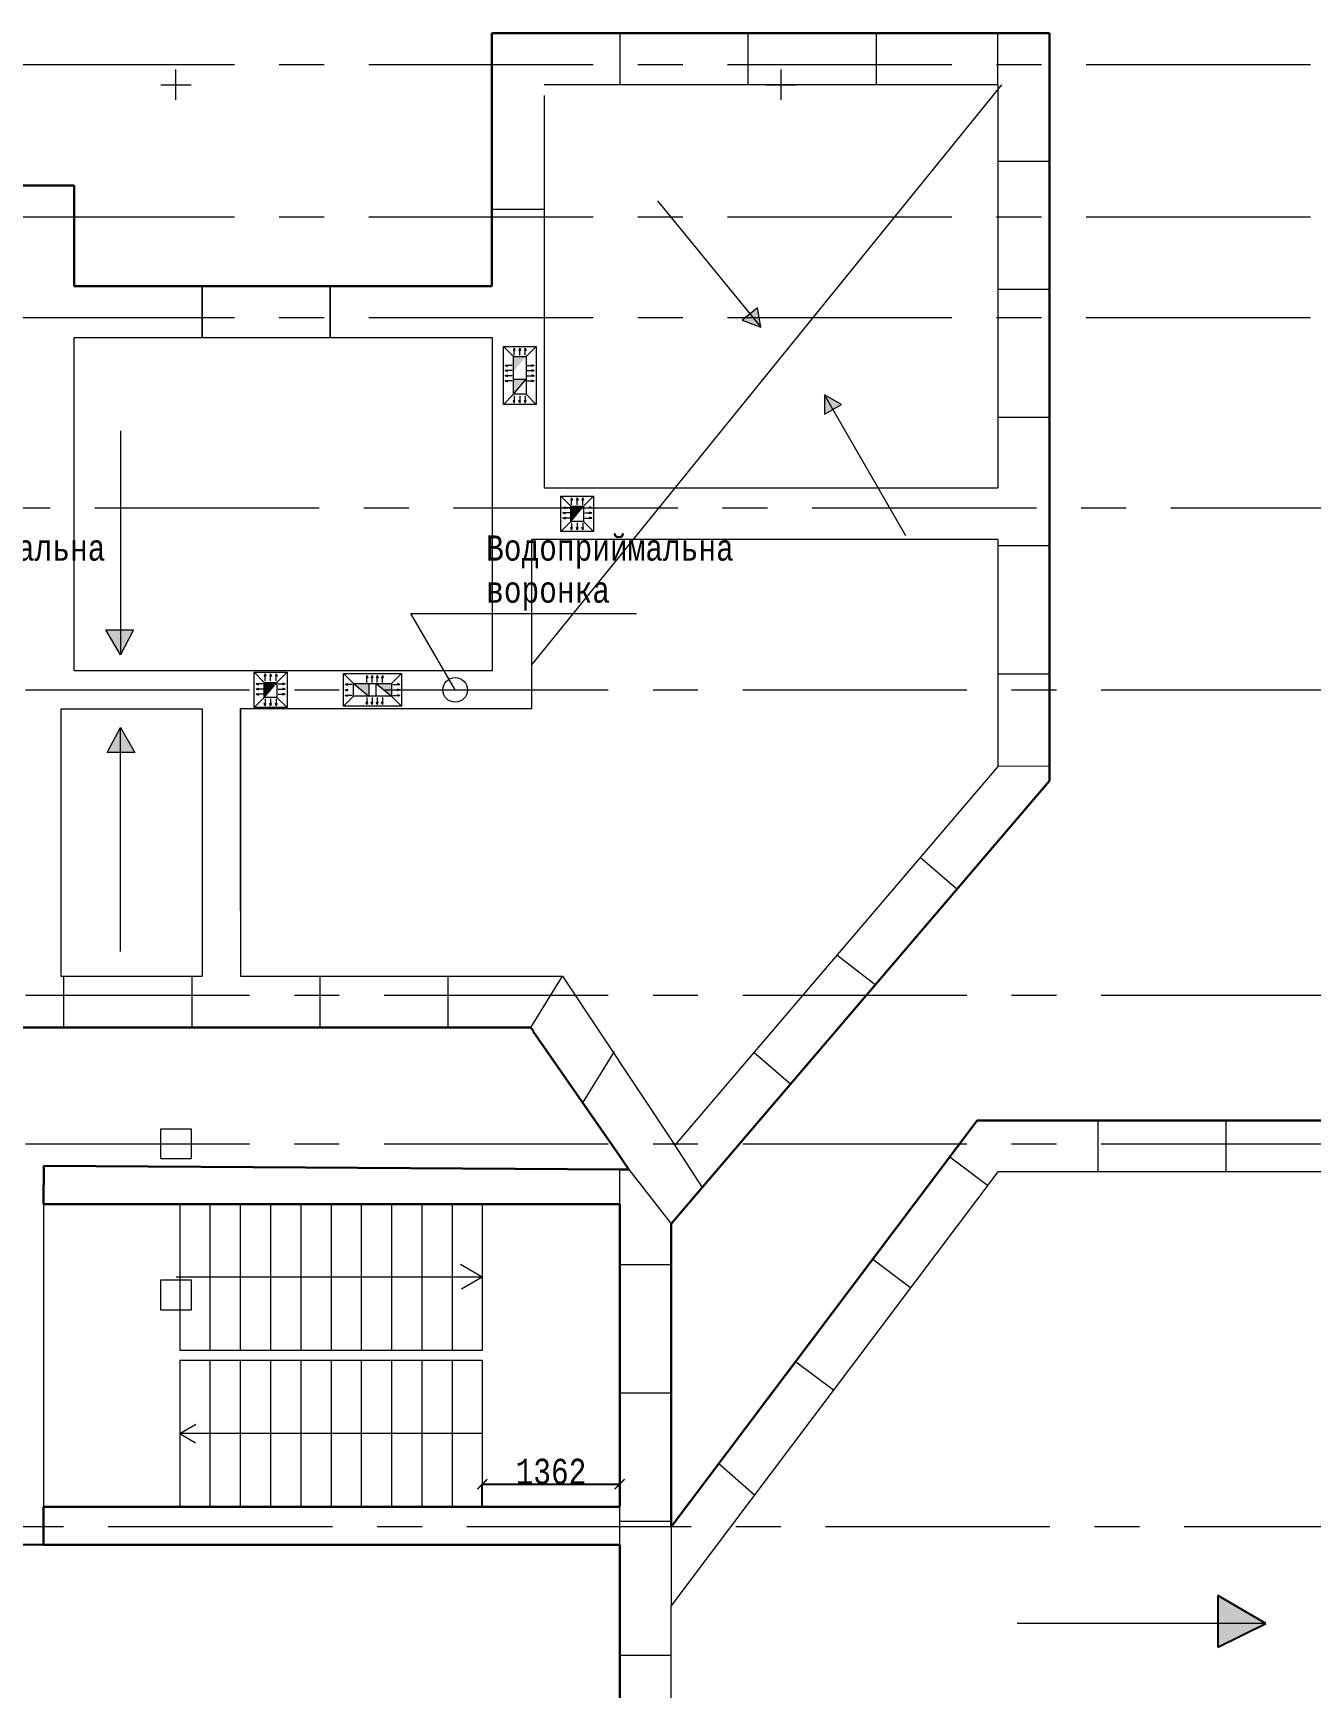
# Model space of a CAD drawing. Header units: millimetres. Extents: x -689206 to 4969298, y -1019800 to 703299.
# Drawn here: x 818742 to 831412, y -623815 to -607408 of the extents above; entities that cross this region are included whole.
import ezdxf

# ---------------------------------------------------------------- set-up
doc = ezdxf.new("R2010")
doc.units = ezdxf.units.MM
doc.linetypes.add('JIS_02_4.0', pattern=[5.5, 4, -1.5])
doc.linetypes.add('осеваяX2', pattern=[101.6, 63.5, -12.7, 12.7, -12.7])
doc.layers.add('кровля', color=211, linetype='Continuous')
doc.layers.add('четотам', color=7, linetype='Continuous')
for name, color, linetype, lineweight in [('несущие', 7, 'Continuous', 30), ('РАЗМЕРЫ', 7, 'Continuous', 9), ('сваи', 7, 'JIS_02_4.0', 30), ('стены', 7, 'Continuous', 20)]:
    doc.layers.add(name, color=color, linetype=linetype, lineweight=lineweight)
doc.styles.add('Аннотативный', font='isocteur.ttf', dxfattribs={"width": 0.7, "height": 250})
doc.dimstyles.new('Аннотативный', dxfattribs={"dimscale": 0, "dimtxt": 250, "dimasz": 100, "dimexe": 1.25, "dimexo": 0.625, "dimtad": 1, "dimdec": 0, "dimtxsty": 'Аннотативный', "dimblk": 'ARCHTICK', "dimcen": 2.5, "dimadec": 0, "dimazin": 0, "dimtfac": 1, "dimtdec": 0, "dimtmove": 0, "dimatfit": 3, "dimfxl": 1, "dimarcsym": 0})

# ---------------------------------------------------------------- blocks, each defined once
blk = doc.blocks.new('_ArchTick')
at = {"color": 0, "linetype": 'ByBlock', "const_width": 0.15}
blk.add_lwpolyline([(-0.5, -0.5), (0.5, 0.5)], dxfattribs=at)
blk = doc.blocks.new('*D4830')
at = {"layer": 'Defpoints', "color": 0, "linetype": 'ByBlock', "lineweight": 5, "transparency": 16777216}
for p in [(818846, -622398), (817877, -624397), (818846, -624397)]:
    blk.add_point(p, dxfattribs=at)
at = {"layer": 'РАЗМЕРЫ', "color": 0, "linetype": 'ByBlock', "lineweight": -2, "transparency": 16777216}
for p, q in [((818845, -622398), (817876, -622398)), ((817877, -622398), (817877, -624397)), ((818845, -624397), (817876, -624397))]:
    blk.add_line(p, q, dxfattribs=at)
at = {"layer": 'РАЗМЕРЫ', "color": 0, "linetype": 'ByBlock', "lineweight": -2, "transparency": 16777216, "xscale": 100, "yscale": 100, "zscale": 100}
for p, rotation in [((817877, -622398), 90), ((817877, -624397), 270)]:
    blk.add_blockref('_ArchTick', p, dxfattribs=dict(at, rotation=rotation))
at = {"layer": 'РАЗМЕРЫ', "color": 0, "linetype": 'ByBlock', "lineweight": 5, "transparency": 16777216, "insert": (817751, -623397), "char_height": 250, "attachment_point": 5, "rotation": 90, "style": 'Аннотативный'}
blk.add_mtext('2000', dxfattribs=at)
blk = doc.blocks.new('*D4842')
at = {"layer": 'Defpoints', "color": 0, "lineweight": 5, "ltscale": 35, "transparency": 16777216}
for p in [(824558, -621795), (823196, -622018), (824558, -622018)]:
    blk.add_point(p, dxfattribs=at)
at = {"layer": 'РАЗМЕРЫ', "color": 0, "lineweight": -2, "ltscale": 35, "transparency": 16777216}
for p, q in [((823196, -622017), (823196, -621794)), ((823196, -621795), (824558, -621795)), ((824558, -622017), (824558, -621794))]:
    blk.add_line(p, q, dxfattribs=at)
at = {"layer": 'РАЗМЕРЫ', "color": 0, "lineweight": -2, "ltscale": 35, "transparency": 16777216, "xscale": 100, "yscale": 100, "zscale": 100, "rotation": 180}
blk.add_blockref('_ArchTick', (823196, -621795), dxfattribs=at)
at = {"layer": 'РАЗМЕРЫ', "color": 0, "lineweight": -2, "ltscale": 35, "transparency": 16777216, "xscale": 100, "yscale": 100, "zscale": 100}
blk.add_blockref('_ArchTick', (824558, -621795), dxfattribs=at)
at = {"layer": 'РАЗМЕРЫ', "color": 0, "lineweight": 5, "ltscale": 35, "transparency": 16777216, "insert": (823877, -621670), "char_height": 250, "attachment_point": 5, "style": 'Аннотативный'}
blk.add_mtext('1362', dxfattribs=at)

msp = doc.modelspace()

# ---------------------------------------------------------------- hatches: boundary and pattern name
at = {"layer": 'кровля', "lineweight": 5}
h = msp.add_hatch(color=7, dxfattribs=at)
h.dxf.hatch_style = 1
h.paths.add_polyline_path([(823511.9, -610554.2), (823520.1, -610554.2), (823511.9, -610530.6)])
h.paths.add_polyline_path([(823503.8, -610554.2), (823511.9, -610554.2), (823511.9, -610530.6)])
h = msp.add_hatch(color=7, dxfattribs=at)
h.dxf.hatch_style = 1
h.paths.add_polyline_path([(823567.2, -610554.2), (823575.4, -610554.2), (823567.2, -610530.6)])
h.paths.add_polyline_path([(823559.1, -610554.2), (823567.2, -610554.2), (823567.2, -610530.6)])
h = msp.add_hatch(color=7, dxfattribs=at)
h.dxf.hatch_style = 1
h.paths.add_polyline_path([(823622.5, -610530.6), (823614.4, -610554.2), (823622.5, -610554.2)])
h.paths.add_polyline_path([(823622.5, -610530.6), (823622.5, -610554.2), (823630.7, -610554.2)])
h = msp.add_hatch(color=7, dxfattribs=at)
h.dxf.hatch_style = 1
h.paths.add_polyline_path([(823423.3, -610704.9), (823446.9, -610713), (823446.9, -610704.9)])
h.paths.add_polyline_path([(823423.3, -610704.9), (823446.9, -610704.9), (823446.9, -610696.8)])
h = msp.add_hatch(color=7, dxfattribs=at)
h.dxf.hatch_style = 1
h.paths.add_polyline_path([(823423.3, -610754.7), (823446.9, -610762.8), (823446.9, -610754.7)])
h.paths.add_polyline_path([(823423.3, -610754.7), (823446.9, -610754.7), (823446.9, -610746.5)])
h = msp.add_hatch(color=7, dxfattribs=at)
h.dxf.hatch_style = 1
h.paths.add_polyline_path([(823423.3, -610805.9), (823446.9, -610814.1), (823446.9, -610805.9)])
h.paths.add_polyline_path([(823423.3, -610805.9), (823446.9, -610805.9), (823446.9, -610797.8)])
h = msp.add_hatch(color=7, dxfattribs=at)
h.dxf.hatch_style = 1
h.paths.add_polyline_path([(823687.6, -610704.9), (823687.6, -610713), (823711.2, -610704.9)])
h.paths.add_polyline_path([(823687.6, -610696.8), (823687.6, -610704.9), (823711.2, -610704.9)])
h = msp.add_hatch(color=7, dxfattribs=at)
h.dxf.hatch_style = 1
h.paths.add_polyline_path([(823687.6, -610754.7), (823687.6, -610762.8), (823711.2, -610754.7)])
h.paths.add_polyline_path([(823687.6, -610746.5), (823687.6, -610754.7), (823711.2, -610754.7)])
h = msp.add_hatch(color=7, dxfattribs=at)
h.dxf.hatch_style = 1
h.paths.add_polyline_path([(823687.6, -610805.9), (823687.6, -610814.1), (823711.2, -610805.9)])
h.paths.add_polyline_path([(823687.6, -610797.8), (823687.6, -610805.9), (823711.2, -610805.9)])
h = msp.add_hatch(color=7, dxfattribs=at)
h.dxf.hatch_style = 1
h.paths.add_polyline_path([(823446.9, -610857.2), (823446.9, -610849), (823423.3, -610857.2)])
h.paths.add_polyline_path([(823446.9, -610865.3), (823446.9, -610857.2), (823423.3, -610857.2)])
h = msp.add_hatch(color=7, dxfattribs=at)
h.dxf.hatch_style = 1
h.paths.add_polyline_path([(823711.2, -610857.2), (823687.6, -610849), (823687.6, -610857.2)])
h.paths.add_polyline_path([(823711.2, -610857.2), (823687.6, -610857.2), (823687.6, -610865.3)])
h = msp.add_hatch(color=7, dxfattribs=at)
h.dxf.hatch_style = 1
h.paths.add_polyline_path([(823511.9, -611074.5), (823520.1, -611050.8), (823511.9, -611050.8)])
h.paths.add_polyline_path([(823511.9, -611074.5), (823511.9, -611050.8), (823503.8, -611050.8)])
h = msp.add_hatch(color=7, dxfattribs=at)
h.dxf.hatch_style = 1
h.paths.add_polyline_path([(823567.2, -611074.5), (823575.4, -611050.8), (823567.2, -611050.8)])
h.paths.add_polyline_path([(823567.2, -611074.5), (823567.2, -611050.8), (823559.1, -611050.8)])
h = msp.add_hatch(color=7, dxfattribs=at)
h.dxf.hatch_style = 1
h.paths.add_polyline_path([(823622.5, -611050.8), (823614.4, -611050.8), (823622.5, -611074.5)])
h.paths.add_polyline_path([(823630.7, -611050.8), (823622.5, -611050.8), (823622.5, -611074.5)])
at = {"layer": 'кровля', "lineweight": 5, "true_color": 0x000000}
h = msp.add_hatch(color=18, dxfattribs=at)
h.dxf.hatch_style = 1
h.paths.add_polyline_path([(823993.3, -612114.7), (824016.9, -612122.9), (824016.9, -612114.7)])
h.paths.add_polyline_path([(823993.3, -612114.7), (824016.9, -612114.7), (824016.9, -612106.6)])
h = msp.add_hatch(color=18, dxfattribs=at)
h.dxf.hatch_style = 1
h.paths.add_polyline_path([(824081.9, -612039), (824090.1, -612039), (824081.9, -612015.4)])
h.paths.add_polyline_path([(824073.8, -612039), (824081.9, -612039), (824081.9, -612015.4)])
h = msp.add_hatch(color=18, dxfattribs=at)
h.dxf.hatch_style = 1
h.paths.add_polyline_path([(824137.2, -612039), (824145.4, -612039), (824137.2, -612015.4)])
h.paths.add_polyline_path([(824129.1, -612039), (824137.2, -612039), (824137.2, -612015.4)])
h = msp.add_hatch(color=18, dxfattribs=at)
h.dxf.hatch_style = 1
h.paths.add_polyline_path([(824192.5, -612015.4), (824184.4, -612039), (824192.5, -612039)])
h.paths.add_polyline_path([(824192.5, -612015.4), (824192.5, -612039), (824200.7, -612039)])
h = msp.add_hatch(color=18, dxfattribs=at)
h.dxf.hatch_style = 1
h.paths.add_polyline_path([(824257.6, -612114.7), (824257.6, -612122.9), (824281.2, -612114.7)])
h.paths.add_polyline_path([(824257.6, -612106.6), (824257.6, -612114.7), (824281.2, -612114.7)])
h = msp.add_hatch(color=18, dxfattribs=at)
h.dxf.hatch_style = 1
h.paths.add_polyline_path([(823993.3, -612166), (824016.9, -612174.1), (824016.9, -612166)])
h.paths.add_polyline_path([(823993.3, -612166), (824016.9, -612166), (824016.9, -612157.9)])
h = msp.add_hatch(color=18, dxfattribs=at)
h.dxf.hatch_style = 1
h.paths.add_polyline_path([(824016.9, -612217.2), (824016.9, -612209.1), (823993.3, -612217.2)])
h.paths.add_polyline_path([(824016.9, -612225.4), (824016.9, -612217.2), (823993.3, -612217.2)])
h = msp.add_hatch(color=18, dxfattribs=at)
h.dxf.hatch_style = 1
h.paths.add_polyline_path([(824257.6, -612166), (824257.6, -612174.1), (824281.2, -612166)])
h.paths.add_polyline_path([(824257.6, -612157.9), (824257.6, -612166), (824281.2, -612166)])
h = msp.add_hatch(color=18, dxfattribs=at)
h.dxf.hatch_style = 1
h.paths.add_polyline_path([(824281.2, -612217.2), (824257.6, -612209.1), (824257.6, -612217.2)])
h.paths.add_polyline_path([(824281.2, -612217.2), (824257.6, -612217.2), (824257.6, -612225.4)])
h = msp.add_hatch(color=18, dxfattribs=at)
h.dxf.hatch_style = 1
h.paths.add_polyline_path([(824081.9, -612333), (824090.1, -612309.4), (824081.9, -612309.4)])
h.paths.add_polyline_path([(824081.9, -612333), (824081.9, -612309.4), (824073.8, -612309.4)])
h = msp.add_hatch(color=18, dxfattribs=at)
h.dxf.hatch_style = 1
h.paths.add_polyline_path([(824137.2, -612333), (824145.4, -612309.4), (824137.2, -612309.4)])
h.paths.add_polyline_path([(824137.2, -612333), (824137.2, -612309.4), (824129.1, -612309.4)])
h = msp.add_hatch(color=18, dxfattribs=at)
h.dxf.hatch_style = 1
h.paths.add_polyline_path([(824192.5, -612309.4), (824184.4, -612309.4), (824192.5, -612333)])
h.paths.add_polyline_path([(824200.7, -612309.4), (824192.5, -612309.4), (824192.5, -612333)])
h = msp.add_hatch(color=18, dxfattribs=at)
h.dxf.hatch_style = 1
h.paths.add_polyline_path([(821041.9, -613785.1), (821050.1, -613785.1), (821041.9, -613761.5)])
h.paths.add_polyline_path([(821033.8, -613785.1), (821041.9, -613785.1), (821041.9, -613761.5)])
h = msp.add_hatch(color=18, dxfattribs=at)
h.dxf.hatch_style = 1
h.paths.add_polyline_path([(821097.2, -613785.1), (821105.4, -613785.1), (821097.2, -613761.5)])
h.paths.add_polyline_path([(821089.1, -613785.1), (821097.2, -613785.1), (821097.2, -613761.5)])
h = msp.add_hatch(color=18, dxfattribs=at)
h.dxf.hatch_style = 1
h.paths.add_polyline_path([(821152.5, -613761.5), (821144.4, -613785.1), (821152.5, -613785.1)])
h.paths.add_polyline_path([(821152.5, -613761.5), (821152.5, -613785.1), (821160.7, -613785.1)])
h = msp.add_hatch(color=18, dxfattribs=at)
h.dxf.hatch_style = 1
h.paths.add_polyline_path([(820953.3, -613860.8), (820976.9, -613869), (820976.9, -613860.8)])
h.paths.add_polyline_path([(820953.3, -613860.8), (820976.9, -613860.8), (820976.9, -613852.7)])
h = msp.add_hatch(color=18, dxfattribs=at)
h.dxf.hatch_style = 1
h.paths.add_polyline_path([(820953.3, -613912.1), (820976.9, -613920.2), (820976.9, -613912.1)])
h.paths.add_polyline_path([(820953.3, -613912.1), (820976.9, -613912.1), (820976.9, -613904)])
h = msp.add_hatch(color=18, dxfattribs=at)
h.dxf.hatch_style = 1
h.paths.add_polyline_path([(821217.6, -613860.8), (821217.6, -613869), (821241.2, -613860.8)])
h.paths.add_polyline_path([(821217.6, -613852.7), (821217.6, -613860.8), (821241.2, -613860.8)])
h = msp.add_hatch(color=18, dxfattribs=at)
h.dxf.hatch_style = 1
h.paths.add_polyline_path([(821217.6, -613912.1), (821217.6, -613920.2), (821241.2, -613912.1)])
h.paths.add_polyline_path([(821217.6, -613904), (821217.6, -613912.1), (821241.2, -613912.1)])
at = {"layer": 'кровля', "lineweight": 5}
h = msp.add_hatch(color=7, dxfattribs=at)
h.dxf.hatch_style = 1
h.paths.add_polyline_path([(821835.3, -613865), (821858.9, -613873.2), (821858.9, -613865)])
h.paths.add_polyline_path([(821835.3, -613865), (821858.9, -613865), (821858.9, -613856.9)])
at = {"layer": 'кровля', "lineweight": 15}
h = msp.add_hatch(color=7, dxfattribs=at)
h.dxf.hatch_style = 1
h.paths.add_polyline_path([(821835.3, -613920.3), (821858.9, -613928.4), (821858.9, -613920.3)])
h.paths.add_polyline_path([(821835.3, -613920.3), (821858.9, -613920.3), (821858.9, -613912.2)])
at = {"layer": 'кровля', "lineweight": 5}
h = msp.add_hatch(color=7, dxfattribs=at)
h.dxf.hatch_style = 1
h.paths.add_polyline_path([(822052.6, -613800), (822060.7, -613800), (822052.6, -613776.3)])
h.paths.add_polyline_path([(822044.4, -613800), (822052.6, -613800), (822052.6, -613776.3)])
h = msp.add_hatch(color=7, dxfattribs=at)
h.dxf.hatch_style = 1
h.paths.add_polyline_path([(822103.8, -613776.3), (822095.7, -613800), (822103.8, -613800)])
h.paths.add_polyline_path([(822103.8, -613776.3), (822103.8, -613800), (822112, -613800)])
h = msp.add_hatch(color=7, dxfattribs=at)
h.dxf.hatch_style = 1
h.paths.add_polyline_path([(822155.1, -613776.3), (822146.9, -613800), (822155.1, -613800)])
h.paths.add_polyline_path([(822155.1, -613776.3), (822155.1, -613800), (822163.2, -613800)])
h = msp.add_hatch(color=7, dxfattribs=at)
h.dxf.hatch_style = 1
h.paths.add_polyline_path([(822204.9, -613776.3), (822196.7, -613800), (822204.9, -613800)])
h.paths.add_polyline_path([(822204.9, -613776.3), (822204.9, -613800), (822213, -613800)])
h = msp.add_hatch(color=7, dxfattribs=at)
h.dxf.hatch_style = 1
h.paths.add_polyline_path([(822355.5, -613865), (822355.5, -613873.2), (822379.2, -613865)])
h.paths.add_polyline_path([(822355.5, -613856.9), (822355.5, -613865), (822379.2, -613865)])
at = {"layer": 'кровля', "lineweight": 15}
h = msp.add_hatch(color=7, dxfattribs=at)
h.dxf.hatch_style = 1
h.paths.add_polyline_path([(822355.5, -613920.3), (822355.5, -613928.4), (822379.2, -613920.3)])
h.paths.add_polyline_path([(822355.5, -613912.2), (822355.5, -613920.3), (822379.2, -613920.3)])
at = {"layer": 'кровля', "lineweight": 5, "true_color": 0x000000}
h = msp.add_hatch(color=18, dxfattribs=at)
h.dxf.hatch_style = 1
h.paths.add_polyline_path([(820976.9, -613963.3), (820976.9, -613955.2), (820953.3, -613963.3)])
h.paths.add_polyline_path([(820976.9, -613971.5), (820976.9, -613963.3), (820953.3, -613963.3)])
h = msp.add_hatch(color=18, dxfattribs=at)
h.dxf.hatch_style = 1
h.paths.add_polyline_path([(821041.9, -614079.1), (821050.1, -614055.5), (821041.9, -614055.5)])
h.paths.add_polyline_path([(821041.9, -614079.1), (821041.9, -614055.5), (821033.8, -614055.5)])
h = msp.add_hatch(color=18, dxfattribs=at)
h.dxf.hatch_style = 1
h.paths.add_polyline_path([(821097.2, -614079.1), (821105.4, -614055.5), (821097.2, -614055.5)])
h.paths.add_polyline_path([(821097.2, -614079.1), (821097.2, -614055.5), (821089.1, -614055.5)])
h = msp.add_hatch(color=18, dxfattribs=at)
h.dxf.hatch_style = 1
h.paths.add_polyline_path([(821152.5, -614055.5), (821144.4, -614055.5), (821152.5, -614079.1)])
h.paths.add_polyline_path([(821160.7, -614055.5), (821152.5, -614055.5), (821152.5, -614079.1)])
h = msp.add_hatch(color=18, dxfattribs=at)
h.dxf.hatch_style = 1
h.paths.add_polyline_path([(821241.2, -613963.3), (821217.6, -613955.2), (821217.6, -613963.3)])
h.paths.add_polyline_path([(821241.2, -613963.3), (821217.6, -613963.3), (821217.6, -613971.5)])
at = {"layer": 'кровля', "lineweight": 5}
h = msp.add_hatch(color=7, dxfattribs=at)
h.dxf.hatch_style = 1
h.paths.add_polyline_path([(821858.9, -613975.6), (821858.9, -613967.4), (821835.3, -613975.6)])
h.paths.add_polyline_path([(821858.9, -613983.7), (821858.9, -613975.6), (821835.3, -613975.6)])
h = msp.add_hatch(color=7, dxfattribs=at)
h.dxf.hatch_style = 1
h.paths.add_polyline_path([(822052.6, -614064.3), (822060.7, -614040.6), (822052.6, -614040.6)])
h.paths.add_polyline_path([(822052.6, -614064.3), (822052.6, -614040.6), (822044.4, -614040.6)])
h = msp.add_hatch(color=7, dxfattribs=at)
h.dxf.hatch_style = 1
h.paths.add_polyline_path([(822103.8, -614040.6), (822095.7, -614040.6), (822103.8, -614064.3)])
h.paths.add_polyline_path([(822112, -614040.6), (822103.8, -614040.6), (822103.8, -614064.3)])
h = msp.add_hatch(color=7, dxfattribs=at)
h.dxf.hatch_style = 1
h.paths.add_polyline_path([(822155.1, -614040.6), (822146.9, -614040.6), (822155.1, -614064.3)])
h.paths.add_polyline_path([(822163.2, -614040.6), (822155.1, -614040.6), (822155.1, -614064.3)])
h = msp.add_hatch(color=7, dxfattribs=at)
h.dxf.hatch_style = 1
h.paths.add_polyline_path([(822204.9, -614040.6), (822196.7, -614040.6), (822204.9, -614064.3)])
h.paths.add_polyline_path([(822213, -614040.6), (822204.9, -614040.6), (822204.9, -614064.3)])
h = msp.add_hatch(color=7, dxfattribs=at)
h.dxf.hatch_style = 1
h.paths.add_polyline_path([(822379.2, -613975.6), (822355.5, -613967.4), (822355.5, -613975.6)])
h.paths.add_polyline_path([(822379.2, -613975.6), (822355.5, -613975.6), (822355.5, -613983.7)])
at = {"layer": 'РАЗМЕРЫ', "lineweight": 5, "ltscale": 150}
h = msp.add_hatch(color=256, dxfattribs=at)
h.dxf.hatch_style = 1
h.paths.add_polyline_path([(823629.7, -610615.7), (823504.7, -610615.7), (823504.7, -610765.7)])
h.paths.add_polyline_path([(823629.7, -610839.4), (823504.7, -610839.4), (823504.7, -610989.4)])
h = msp.add_hatch(color=256, dxfattribs=at)
h.dxf.hatch_style = 1
h.paths.add_polyline_path([(824199.7, -612099.2), (824074.7, -612099.2), (824074.7, -612249.2)])
h = msp.add_hatch(color=256, dxfattribs=at)
h.dxf.hatch_style = 1
h.paths.add_polyline_path([(821159.7, -613845.3), (821034.7, -613845.3), (821034.7, -613995.3)])
h = msp.add_hatch(color=256, dxfattribs=at)
h.dxf.hatch_style = 1
h.paths.add_polyline_path([(822294.1, -613982.8), (822294.1, -613857.8), (822144.1, -613857.8)])
h.paths.add_polyline_path([(822070.4, -613982.8), (822070.4, -613857.8), (821920.4, -613857.8)])
at = {"layer": 'РАЗМЕРЫ', "lineweight": 20, "ltscale": 150}
h = msp.add_hatch(color=256, dxfattribs=at)
h.dxf.hatch_style = 1
h.paths.add_polyline_path([(833834.8, -628570.7), (833398.7, -628892.9), (833834.8, -628892.9)])
h.paths.add_polyline_path([(833834.8, -628892.9), (833398.7, -628892.9), (833834.8, -629144.7)])
h.paths.add_polyline_path([(830799.1, -628811.1), (830799.1, -628986.6), (831103.1, -628986.6)])
h.paths.add_polyline_path([(831103.1, -628986.6), (830799.1, -628986.6), (830799.1, -629251.5)])
h.paths.add_polyline_path([(830487.4, -622900.1), (830487.4, -623176.4), (830966, -623176.4)])
h.paths.add_polyline_path([(830966, -623176.4), (830487.4, -623176.4), (830487.4, -623411.8)])
h.paths.add_polyline_path([(833813.9, -622949.4), (833445.5, -623221.2), (833813.9, -623221.2)])
h.paths.add_polyline_path([(833813.9, -623221.2), (833445.5, -623221.2), (833813.9, -623433.9)])
at = {"layer": 'сваи', "linetype": 'ByBlock', "lineweight": 20, "ltscale": 35}
h = msp.add_hatch(color=256, dxfattribs=at)
h.dxf.hatch_style = 1
h.paths.add_polyline_path([(825850.8, -610192.2), (825773.2, -610255.6), (825957.2, -610322.5)])
h.paths.add_polyline_path([(825926, -610130.8), (825850.8, -610192.2), (825957.2, -610322.5)])
h.paths.add_polyline_path([(826588.2, -610993.5), (826588.2, -611187.8), (826672.3, -611139.2)])
h.paths.add_polyline_path([(826759, -611089.1), (826588.2, -610993.5), (826672.3, -611139.2)])
h.paths.add_polyline_path([(819607.2, -614292.5), (819607.2, -614541.5), (819751, -614541.5)])
h.paths.add_polyline_path([(819607.2, -614292.5), (819477.2, -614541.5), (819607.2, -614541.5)])
h.paths.add_polyline_path([(819607.2, -613323.6), (819463.5, -613323.6), (819607.2, -613572.5)])
h.paths.add_polyline_path([(819737.2, -613323.6), (819607.2, -613323.6), (819607.2, -613572.5)])
h.paths.add_polyline_path([(815967.2, -613273.6), (815837.2, -613273.6), (815837.2, -613522.5)])
h.paths.add_polyline_path([(815837.2, -613273.6), (815693.5, -613273.6), (815837.2, -613522.5)])
h.paths.add_polyline_path([(815837.2, -614292.5), (815707.2, -614541.5), (815837.2, -614541.5)])
h.paths.add_polyline_path([(815837.2, -614292.5), (815837.2, -614541.5), (815981, -614541.5)])
h.paths.add_polyline_path([(810677.2, -614292.5), (810677.2, -614541.5), (810821, -614541.5)])
h.paths.add_polyline_path([(810677.2, -614292.5), (810547.2, -614541.5), (810677.2, -614541.5)])
h.paths.add_polyline_path([(810687.2, -613323.6), (810543.5, -613323.6), (810687.2, -613572.5)])
h.paths.add_polyline_path([(810817.2, -613323.6), (810687.2, -613323.6), (810687.2, -613572.5)])
h.paths.add_polyline_path([(803967.6, -610846.5), (803787.5, -610923.4), (803868.4, -610982.5)])
h.paths.add_polyline_path([(803967.6, -610846.5), (803868.4, -610982.5), (803946.9, -611039.7)])
h.paths.add_polyline_path([(804588.6, -610069), (804557.3, -610260.8), (804663.8, -610130.4)])
h.paths.add_polyline_path([(804663.8, -610130.4), (804557.3, -610260.8), (804741.3, -610193.8)])

# ---------------------------------------------------------------- linework, layer by layer
at = {"layer": 'кровля', "color": 7, "lineweight": 5}
for p, q in [((823504.7, -610615.7), (823404.7, -610515.7)), ((823511.9, -610530.6), (823503.8, -610554.2)), ((823503.8, -610554.2), (823511.9, -610554.2)), ((823511.9, -610600.6), (823511.9, -610530.6)), ((823511.9, -610530.6), (823520.1, -610554.2)), ((823520.1, -610554.2), (823511.9, -610554.2)), ((823567.2, -610530.6), (823559.1, -610554.2)), ((823559.1, -610554.2), (823567.2, -610554.2)), ((823567.2, -610600.6), (823567.2, -610530.6)), ((823567.2, -610530.6), (823575.4, -610554.2)), ((823575.4, -610554.2), (823567.2, -610554.2)), ((823622.5, -610530.6), (823614.4, -610554.2)), ((823614.4, -610554.2), (823622.5, -610554.2)), ((823622.5, -610600.6), (823622.5, -610530.6)), ((823622.5, -610530.6), (823630.7, -610554.2)), ((823630.7, -610554.2), (823622.5, -610554.2)), ((823629.7, -610615.7), (823729.7, -610515.7)), ((823423.3, -610704.9), (823446.9, -610696.8)), ((823493.3, -610704.9), (823423.3, -610704.9)), ((823423.3, -610704.9), (823446.9, -610713)), ((823423.3, -610754.7), (823446.9, -610746.5)), ((823493.3, -610754.7), (823423.3, -610754.7)), ((823423.3, -610754.7), (823446.9, -610762.8)), ((823423.3, -610805.9), (823446.9, -610797.8)), ((823493.3, -610805.9), (823423.3, -610805.9)), ((823423.3, -610805.9), (823446.9, -610814.1)), ((823446.9, -610696.8), (823446.9, -610704.9)), ((823446.9, -610713), (823446.9, -610704.9)), ((823446.9, -610746.5), (823446.9, -610754.7)), ((823446.9, -610762.8), (823446.9, -610754.7)), ((823446.9, -610797.8), (823446.9, -610805.9)), ((823446.9, -610814.1), (823446.9, -610805.9)), ((823641.2, -610704.9), (823711.2, -610704.9)), ((823641.2, -610754.7), (823711.2, -610754.7)), ((823641.2, -610805.9), (823711.2, -610805.9)), ((823711.2, -610704.9), (823687.6, -610696.8)), ((823687.6, -610696.8), (823687.6, -610704.9)), ((823711.2, -610704.9), (823687.6, -610713)), ((823687.6, -610713), (823687.6, -610704.9)), ((823711.2, -610754.7), (823687.6, -610746.5)), ((823687.6, -610746.5), (823687.6, -610754.7)), ((823711.2, -610754.7), (823687.6, -610762.8)), ((823687.6, -610762.8), (823687.6, -610754.7)), ((823711.2, -610805.9), (823687.6, -610797.8)), ((823687.6, -610797.8), (823687.6, -610805.9)), ((823711.2, -610805.9), (823687.6, -610814.1)), ((823687.6, -610814.1), (823687.6, -610805.9)), ((823423.3, -610857.2), (823446.9, -610849)), ((823493.3, -610857.2), (823423.3, -610857.2)), ((823423.3, -610857.2), (823446.9, -610865.3)), ((823446.9, -610849), (823446.9, -610857.2)), ((823446.9, -610865.3), (823446.9, -610857.2)), ((823641.2, -610857.2), (823711.2, -610857.2)), ((823711.2, -610857.2), (823687.6, -610849)), ((823687.6, -610849), (823687.6, -610857.2)), ((823711.2, -610857.2), (823687.6, -610865.3)), ((823687.6, -610865.3), (823687.6, -610857.2)), ((823504.7, -610989.4), (823404.7, -611089.4)), ((823511.9, -611074.5), (823503.8, -611050.8)), ((823503.8, -611050.8), (823511.9, -611050.8)), ((823511.9, -611004.5), (823511.9, -611074.5)), ((823511.9, -611074.5), (823520.1, -611050.8)), ((823520.1, -611050.8), (823511.9, -611050.8)), ((823567.2, -611074.5), (823559.1, -611050.8)), ((823559.1, -611050.8), (823567.2, -611050.8)), ((823567.2, -611004.5), (823567.2, -611074.5)), ((823567.2, -611074.5), (823575.4, -611050.8)), ((823575.4, -611050.8), (823567.2, -611050.8)), ((823622.5, -611074.5), (823614.4, -611050.8)), ((823614.4, -611050.8), (823622.5, -611050.8)), ((823622.5, -611004.5), (823622.5, -611074.5)), ((823622.5, -611074.5), (823630.7, -611050.8)), ((823630.7, -611050.8), (823622.5, -611050.8)), ((823629.7, -610989.4), (823729.7, -611089.4)), ((821920.4, -613857.8), (821820.4, -613757.8)), ((822294.1, -613857.8), (822394.1, -613757.8)), ((821835.3, -613865), (821858.9, -613856.9)), ((821905.3, -613865), (821835.3, -613865)), ((821835.3, -613865), (821858.9, -613873.2)), ((821858.9, -613856.9), (821858.9, -613865)), ((821858.9, -613873.2), (821858.9, -613865)), ((822052.6, -613776.3), (822044.4, -613800)), ((822044.4, -613800), (822052.6, -613800)), ((822052.6, -613846.3), (822052.6, -613776.3)), ((822052.6, -613776.3), (822060.7, -613800)), ((822060.7, -613800), (822052.6, -613800)), ((822103.8, -613776.3), (822095.7, -613800)), ((822095.7, -613800), (822103.8, -613800)), ((822103.8, -613846.3), (822103.8, -613776.3)), ((822103.8, -613776.3), (822112, -613800)), ((822112, -613800), (822103.8, -613800)), ((822155.1, -613776.3), (822146.9, -613800)), ((822146.9, -613800), (822155.1, -613800)), ((822155.1, -613846.3), (822155.1, -613776.3)), ((822155.1, -613776.3), (822163.2, -613800)), ((822163.2, -613800), (822155.1, -613800)), ((822204.9, -613776.3), (822196.7, -613800)), ((822196.7, -613800), (822204.9, -613800)), ((822204.9, -613846.3), (822204.9, -613776.3)), ((822204.9, -613776.3), (822213, -613800)), ((822213, -613800), (822204.9, -613800)), ((822309.2, -613865), (822379.2, -613865)), ((822379.2, -613865), (822355.5, -613856.9)), ((822355.5, -613856.9), (822355.5, -613865)), ((822379.2, -613865), (822355.5, -613873.2)), ((822355.5, -613873.2), (822355.5, -613865)), ((821920.4, -613982.8), (821820.4, -614082.8)), ((821835.3, -613975.6), (821858.9, -613967.4)), ((821905.3, -613975.6), (821835.3, -613975.6)), ((821835.3, -613975.6), (821858.9, -613983.7)), ((821858.9, -613967.4), (821858.9, -613975.6)), ((821858.9, -613983.7), (821858.9, -613975.6)), ((822052.6, -614064.3), (822044.4, -614040.6)), ((822044.4, -614040.6), (822052.6, -614040.6)), ((822052.6, -613994.3), (822052.6, -614064.3)), ((822052.6, -614064.3), (822060.7, -614040.6)), ((822060.7, -614040.6), (822052.6, -614040.6)), ((822103.8, -614064.3), (822095.7, -614040.6)), ((822095.7, -614040.6), (822103.8, -614040.6)), ((822103.8, -613994.3), (822103.8, -614064.3)), ((822103.8, -614064.3), (822112, -614040.6)), ((822112, -614040.6), (822103.8, -614040.6)), ((822155.1, -614064.3), (822146.9, -614040.6)), ((822146.9, -614040.6), (822155.1, -614040.6)), ((822155.1, -613994.3), (822155.1, -614064.3)), ((822155.1, -614064.3), (822163.2, -614040.6)), ((822163.2, -614040.6), (822155.1, -614040.6)), ((822204.9, -614064.3), (822196.7, -614040.6)), ((822196.7, -614040.6), (822204.9, -614040.6)), ((822204.9, -613994.3), (822204.9, -614064.3)), ((822204.9, -614064.3), (822213, -614040.6)), ((822213, -614040.6), (822204.9, -614040.6)), ((822294.1, -613982.8), (822394.1, -614082.8)), ((822309.2, -613975.6), (822379.2, -613975.6)), ((822379.2, -613975.6), (822355.5, -613967.4)), ((822355.5, -613967.4), (822355.5, -613975.6)), ((822379.2, -613975.6), (822355.5, -613983.7)), ((822355.5, -613983.7), (822355.5, -613975.6))]:
    msp.add_line(p, q, dxfattribs=at)
at = {"layer": 'кровля', "color": 18, "lineweight": 5, "true_color": 0x000000}
for p, q in [((824074.7, -612099.2), (823974.7, -611999.2)), ((823993.3, -612114.7), (824016.9, -612106.6)), ((824063.3, -612114.7), (823993.3, -612114.7)), ((823993.3, -612114.7), (824016.9, -612122.9)), ((824016.9, -612106.6), (824016.9, -612114.7)), ((824016.9, -612122.9), (824016.9, -612114.7)), ((824081.9, -612015.4), (824073.8, -612039)), ((824073.8, -612039), (824081.9, -612039)), ((824081.9, -612085.4), (824081.9, -612015.4)), ((824081.9, -612015.4), (824090.1, -612039)), ((824090.1, -612039), (824081.9, -612039)), ((824137.2, -612015.4), (824129.1, -612039)), ((824129.1, -612039), (824137.2, -612039)), ((824137.2, -612085.4), (824137.2, -612015.4)), ((824137.2, -612015.4), (824145.4, -612039)), ((824145.4, -612039), (824137.2, -612039)), ((824192.5, -612015.4), (824184.4, -612039)), ((824184.4, -612039), (824192.5, -612039)), ((824192.5, -612085.4), (824192.5, -612015.4)), ((824192.5, -612015.4), (824200.7, -612039)), ((824200.7, -612039), (824192.5, -612039)), ((824199.7, -612099.2), (824299.7, -611999.2)), ((824211.2, -612114.7), (824281.2, -612114.7)), ((824281.2, -612114.7), (824257.6, -612106.6)), ((824257.6, -612106.6), (824257.6, -612114.7)), ((824281.2, -612114.7), (824257.6, -612122.9)), ((824257.6, -612122.9), (824257.6, -612114.7)), ((824074.7, -612249.2), (823974.7, -612349.2)), ((823993.3, -612166), (824016.9, -612157.9)), ((824063.3, -612166), (823993.3, -612166)), ((823993.3, -612166), (824016.9, -612174.1)), ((823993.3, -612217.2), (824016.9, -612209.1)), ((824063.3, -612217.2), (823993.3, -612217.2)), ((823993.3, -612217.2), (824016.9, -612225.4)), ((824016.9, -612157.9), (824016.9, -612166)), ((824016.9, -612174.1), (824016.9, -612166)), ((824016.9, -612209.1), (824016.9, -612217.2)), ((824016.9, -612225.4), (824016.9, -612217.2)), ((824081.9, -612263), (824081.9, -612333)), ((824137.2, -612263), (824137.2, -612333)), ((824192.5, -612263), (824192.5, -612333)), ((824199.7, -612249.2), (824299.7, -612349.2)), ((824211.2, -612166), (824281.2, -612166)), ((824211.2, -612217.2), (824281.2, -612217.2)), ((824281.2, -612166), (824257.6, -612157.9)), ((824257.6, -612157.9), (824257.6, -612166)), ((824281.2, -612166), (824257.6, -612174.1)), ((824257.6, -612174.1), (824257.6, -612166)), ((824281.2, -612217.2), (824257.6, -612209.1)), ((824257.6, -612209.1), (824257.6, -612217.2)), ((824281.2, -612217.2), (824257.6, -612225.4)), ((824257.6, -612225.4), (824257.6, -612217.2)), ((824081.9, -612333), (824073.8, -612309.4)), ((824073.8, -612309.4), (824081.9, -612309.4)), ((824081.9, -612333), (824090.1, -612309.4)), ((824090.1, -612309.4), (824081.9, -612309.4)), ((824137.2, -612333), (824129.1, -612309.4)), ((824129.1, -612309.4), (824137.2, -612309.4)), ((824137.2, -612333), (824145.4, -612309.4)), ((824145.4, -612309.4), (824137.2, -612309.4)), ((824192.5, -612333), (824184.4, -612309.4)), ((824184.4, -612309.4), (824192.5, -612309.4)), ((824192.5, -612333), (824200.7, -612309.4)), ((824200.7, -612309.4), (824192.5, -612309.4)), ((821034.7, -613845.3), (820934.7, -613745.3)), ((821041.9, -613761.5), (821033.8, -613785.1)), ((821041.9, -613831.5), (821041.9, -613761.5)), ((821041.9, -613761.5), (821050.1, -613785.1)), ((821097.2, -613761.5), (821089.1, -613785.1)), ((821097.2, -613831.5), (821097.2, -613761.5)), ((821097.2, -613761.5), (821105.4, -613785.1)), ((821152.5, -613761.5), (821144.4, -613785.1)), ((821152.5, -613831.5), (821152.5, -613761.5)), ((821152.5, -613761.5), (821160.7, -613785.1)), ((821159.7, -613845.3), (821259.7, -613745.3)), ((820953.3, -613860.8), (820976.9, -613852.7)), ((821023.3, -613860.8), (820953.3, -613860.8)), ((820953.3, -613860.8), (820976.9, -613869)), ((820953.3, -613912.1), (820976.9, -613904)), ((821023.3, -613912.1), (820953.3, -613912.1)), ((820953.3, -613912.1), (820976.9, -613920.2)), ((820976.9, -613852.7), (820976.9, -613860.8)), ((820976.9, -613869), (820976.9, -613860.8)), ((820976.9, -613904), (820976.9, -613912.1)), ((820976.9, -613920.2), (820976.9, -613912.1)), ((821033.8, -613785.1), (821041.9, -613785.1)), ((821050.1, -613785.1), (821041.9, -613785.1)), ((821089.1, -613785.1), (821097.2, -613785.1)), ((821105.4, -613785.1), (821097.2, -613785.1)), ((821144.4, -613785.1), (821152.5, -613785.1)), ((821160.7, -613785.1), (821152.5, -613785.1)), ((821171.2, -613860.8), (821241.2, -613860.8)), ((821171.2, -613912.1), (821241.2, -613912.1)), ((821241.2, -613860.8), (821217.6, -613852.7)), ((821217.6, -613852.7), (821217.6, -613860.8)), ((821241.2, -613860.8), (821217.6, -613869)), ((821217.6, -613869), (821217.6, -613860.8)), ((821241.2, -613912.1), (821217.6, -613904)), ((821217.6, -613904), (821217.6, -613912.1)), ((821241.2, -613912.1), (821217.6, -613920.2)), ((821217.6, -613920.2), (821217.6, -613912.1)), ((821034.7, -613995.3), (820934.7, -614095.3)), ((820953.3, -613963.3), (820976.9, -613955.2)), ((821023.3, -613963.3), (820953.3, -613963.3)), ((820953.3, -613963.3), (820976.9, -613971.5)), ((820976.9, -613955.2), (820976.9, -613963.3)), ((820976.9, -613971.5), (820976.9, -613963.3)), ((821041.9, -614079.1), (821033.8, -614055.5)), ((821033.8, -614055.5), (821041.9, -614055.5)), ((821041.9, -614009.1), (821041.9, -614079.1)), ((821041.9, -614079.1), (821050.1, -614055.5)), ((821050.1, -614055.5), (821041.9, -614055.5)), ((821097.2, -614079.1), (821089.1, -614055.5)), ((821089.1, -614055.5), (821097.2, -614055.5)), ((821097.2, -614009.1), (821097.2, -614079.1)), ((821097.2, -614079.1), (821105.4, -614055.5)), ((821105.4, -614055.5), (821097.2, -614055.5)), ((821152.5, -614079.1), (821144.4, -614055.5)), ((821144.4, -614055.5), (821152.5, -614055.5)), ((821152.5, -614009.1), (821152.5, -614079.1)), ((821152.5, -614079.1), (821160.7, -614055.5)), ((821160.7, -614055.5), (821152.5, -614055.5)), ((821159.7, -613995.3), (821259.7, -614095.3)), ((821171.2, -613963.3), (821241.2, -613963.3)), ((821241.2, -613963.3), (821217.6, -613955.2)), ((821217.6, -613955.2), (821217.6, -613963.3)), ((821241.2, -613963.3), (821217.6, -613971.5)), ((821217.6, -613971.5), (821217.6, -613963.3))]:
    msp.add_line(p, q, dxfattribs=at)
at = {"layer": 'кровля', "color": 7, "lineweight": 15}
for p, q in [((821835.3, -613920.3), (821858.9, -613912.2)), ((821835.3, -613920.3), (821858.9, -613928.4)), ((821858.9, -613912.2), (821858.9, -613920.3)), ((821858.9, -613928.4), (821858.9, -613920.3)), ((822379.2, -613920.3), (822355.5, -613912.2)), ((822355.5, -613912.2), (822355.5, -613920.3)), ((822379.2, -613920.3), (822355.5, -613928.4)), ((822355.5, -613928.4), (822355.5, -613920.3))]:
    msp.add_line(p, q, dxfattribs=at)
at = {"layer": 'кровля', "color": 7, "lineweight": 5}
for points in [[(823404.7, -610515.7), (823729.7, -610515.7), (823729.7, -611089.4), (823404.7, -611089.4)], [(823504.7, -610615.7), (823629.7, -610615.7), (823629.7, -610989.4), (823504.7, -610989.4)], [(822394.1, -613757.8), (822394.1, -614082.8), (821820.4, -614082.8), (821820.4, -613757.8)], [(822294.1, -613857.8), (822294.1, -613982.8), (821920.4, -613982.8), (821920.4, -613857.8)]]:
    msp.add_lwpolyline(points, close=True, dxfattribs=at)
at = {"layer": 'кровля', "color": 18, "lineweight": 5, "true_color": 0x000000}
for points in [[(823974.7, -611999.2), (824299.7, -611999.2), (824299.7, -612349.2), (823974.7, -612349.2)], [(824074.7, -612099.2), (824199.7, -612099.2), (824199.7, -612249.2), (824074.7, -612249.2)], [(820934.7, -613745.3), (821259.7, -613745.3), (821259.7, -614095.3), (820934.7, -614095.3)], [(821034.7, -613845.3), (821159.7, -613845.3), (821159.7, -613995.3), (821034.7, -613995.3)]]:
    msp.add_lwpolyline(points, close=True, dxfattribs=at)
at = {"layer": 'несущие', "lineweight": 13}
for p, q in [((820418.3, -614108.3), (820418.3, -616757.7)), ((819018.3, -616108.3), (819018.3, -616757.7)), ((820798.3, -616108.3), (820798.3, -616757.7)), ((819018.3, -616757.7), (820418.3, -616757.7)), ((820798.3, -616757.7), (823418.3, -616757.7)), ((823418.3, -616757.7), (823989.7, -616757.7)), ((823989.7, -616757.7), (825103.9, -618432.8)), ((828307, -618699.8), (826060.1, -621682.7))]:
    msp.add_line(p, q, dxfattribs=at)
at = {"layer": 'несущие', "color": 0}
for p, q in [((823676.9, -617267.7), (806791.2, -617267.7)), ((823702.6, -617304.9), (823676.9, -617267.7)), ((828103.4, -618189.8), (825805.1, -621241.1)), ((828103.4, -618189.8), (825865, -621161.5)), ((828282.4, -618189.8), (828103.4, -618189.8))]:
    msp.add_line(p, q, dxfattribs=at)
at = {"layer": 'несущие', "lineweight": 30}
msp.add_line((823701.6, -617305.6), (824558.1, -618543.7), dxfattribs=at)
at = {"layer": 'РАЗМЕРЫ', "linetype": 'ByBlock', "lineweight": 9, "ltscale": 35}
for p, q in [((824560.3, -607410.3), (824560.3, -607920.3)), ((825830.3, -607410.3), (825830.3, -607920.3)), ((827100.3, -607410.3), (827100.3, -607920.3)), ((828308.4, -607918.3), (828308.4, -607408.3)), ((828818.4, -608680.3), (828308.4, -608680.3)), ((823808.3, -609158.3), (823290.3, -609158.3)), ((820418.3, -609918.3), (820418.3, -610428.3)), ((820418.3, -610428.3), (820418.3, -609918.3)), ((821688.3, -609918.3), (821688.3, -610428.3)), ((821688.3, -610428.3), (821688.3, -609918.3)), ((828818.4, -609950.3), (828308.4, -609950.3)), ((828818.4, -611220.3), (828308.4, -611220.3)), ((828818.4, -612490.3), (828308.4, -612490.3)), ((828308.4, -613760.3), (828818.4, -613760.3)), ((828818.4, -614677.8), (828308.4, -614678.3)), ((827901.9, -615895), (827536.3, -615583)), ((827092.3, -616843.5), (826711.8, -616548.9)), ((826250.7, -617829.6), (825887.3, -617514.9))]:
    msp.add_line(p, q, dxfattribs=at)
at = {"layer": 'РАЗМЕРЫ', "linetype": 'осеваяX2', "lineweight": 5, "ltscale": 35}
for p, q in [((782955.6, -607718.8), (850158.3, -607720)), ((850025.6, -612118.3), (782955.6, -612118.3)), ((850158.3, -622218.3), (783105.6, -622218.3))]:
    msp.add_line(p, q, dxfattribs=at)
at = {"layer": 'РАЗМЕРЫ', "lineweight": 13, "ltscale": 150}
msp.add_line((823688.3, -613672.5), (828348.4, -607920.3), dxfattribs=at)
at = {"layer": 'РАЗМЕРЫ', "lineweight": 9, "ltscale": 150}
for p, q in [((822927.2, -613920.3), (822489, -613161.3)), ((822489, -613161.3), (824726.2, -613161.3)), ((829297.4, -618189.8), (829297.4, -618699.8)), ((830567.4, -618189.8), (830567.4, -618699.8)), ((828205.6, -618834.4), (827830.6, -618552)), ((827441.5, -619848.8), (827066.5, -619566.4)), ((826677.4, -620863.2), (826302.4, -620580.8)), ((825893.7, -621903.6), (825539.9, -621593.1)), ((830966, -623176.4), (828498.4, -623176.4)), ((824557.8, -623489.5), (825068.1, -623489.5))]:
    msp.add_line(p, q, dxfattribs=at)
at = {"layer": 'РАЗМЕРЫ', "linetype": 'ByBlock', "lineweight": 5, "ltscale": 35}
for p, q in [((819047.8, -617267.7), (819047.8, -616757.8)), ((819047.8, -617267.7), (819047.8, -616757.8)), ((820317.8, -617267.7), (820317.8, -616757.8)), ((820317.8, -617267.7), (820317.8, -616757.8)), ((821587.8, -617267.7), (821587.8, -616757.8)), ((821587.8, -617267.7), (821587.8, -616757.8)), ((822857.8, -617267.7), (822857.8, -616757.8)), ((823676.9, -617267.7), (823989.7, -616757.7)), ((824193.4, -618015.3), (824506.2, -617505.3)), ((825095.6, -618420.3), (825377.4, -618852.8)), ((824558.1, -619018), (824558.1, -618675.7)), ((824649.2, -618675.7), (825068.1, -619215.2)), ((825068.1, -619620.3), (824558.1, -619620.3)), ((825068.1, -620890.3), (825068.1, -619620.3)), ((824558.1, -622160.3), (824558.1, -620890.3)), ((824558.1, -620890.3), (825068.1, -620890.3)), ((824558.1, -622398), (824558.1, -622160.3)), ((824558.1, -622160.3), (825068.1, -622160.3)), ((824558.1, -622398), (824558.1, -623004.3)), ((824558.1, -623004.3), (824558.1, -622398)), ((824558.1, -622398), (824558.1, -623004.3))]:
    msp.add_line(p, q, dxfattribs=at)
at = {"layer": 'РАЗМЕРЫ', "linetype": 'ByBlock', "lineweight": 30}
for p, q in [((818845.9, -618638), (824558.1, -618675.7)), ((818845.9, -619018), (818848.4, -618638)), ((824585, -618582.7), (824558.1, -618543.7)), ((824558.1, -618675.7), (824649.2, -618675.7)), ((824649.2, -618675.7), (824585, -618582.7)), ((824558.1, -619018), (818845.9, -619018)), ((824558.1, -622017.9), (824558.1, -619018)), ((825068.1, -622219.5), (825068.1, -619215.2)), ((825805.1, -621241.1), (825068.1, -622219.5)), ((818845.9, -622018), (824558.1, -622018)), ((818845.9, -622398), (818845.9, -622018)), ((824558.1, -622398), (818845.9, -622398))]:
    msp.add_line(p, q, dxfattribs=at)
at = {"layer": 'РАЗМЕРЫ', "linetype": 'ByBlock', "lineweight": 20}
for p, q in [((818845.9, -619018), (818845.9, -622018)), ((825243.5, -622766.8), (825068.1, -622999.7))]:
    msp.add_line(p, q, dxfattribs=at)
at = {"layer": 'РАЗМЕРЫ', "linetype": 'ByBlock', "lineweight": 13}
for p, q in [((820195.9, -619018), (820195.9, -620468)), ((820495.9, -619018), (820495.9, -620468)), ((820795.9, -619018), (820795.9, -620468)), ((821095.9, -619018), (821095.9, -620468)), ((821395.9, -619018), (821395.9, -620468)), ((821695.9, -619018), (821695.9, -620468)), ((821995.9, -619018), (821995.9, -620468)), ((822295.9, -619018), (822295.9, -620468)), ((822595.9, -619018), (822595.9, -620468)), ((822895.9, -619018), (822895.9, -620468)), ((823195.9, -619018), (823195.9, -620468)), ((823195.9, -619743), (822978.2, -619617.3)), ((823195.9, -619743), (820161.3, -619743)), ((823195.9, -619743), (822991.1, -619861.2)), ((823195.9, -620468), (820195.9, -620468)), ((820195.9, -620568), (820195.9, -622018)), ((823195.9, -620568), (820195.9, -620568)), ((820495.9, -620568), (820495.9, -622018)), ((820795.9, -620568), (820795.9, -622018)), ((821095.9, -620568), (821095.9, -622018)), ((821395.9, -620568), (821395.9, -622018)), ((821695.9, -620568), (821695.9, -622018)), ((821995.9, -620568), (821995.9, -622018)), ((822295.9, -620568), (822295.9, -622018)), ((822595.9, -620568), (822595.9, -622018)), ((822895.9, -620568), (822895.9, -622018)), ((823195.9, -620568), (823195.9, -622018)), ((820195.9, -621293), (820357.2, -621199.8)), ((823195.9, -621293), (820195.9, -621293)), ((820195.9, -621293), (820352.8, -621383.6)), ((826060.1, -621682.7), (825243.5, -622766.8)), ((825068.1, -629517.1), (825068.1, -622999.7))]:
    msp.add_line(p, q, dxfattribs=at)
at = {"layer": 'РАЗМЕРЫ', "lineweight": 20, "ltscale": 150}
msp.add_line((825068.1, -622219.5), (825068.1, -622999.7), dxfattribs=at)
at = {"layer": 'РАЗМЕРЫ', "lineweight": 25, "ltscale": 150}
for p, q in [((830966, -623176.4), (830487.4, -622900.1)), ((830487.4, -622900.1), (830487.4, -623411.8)), ((830487.4, -623411.8), (830966, -623176.4))]:
    msp.add_line(p, q, dxfattribs=at)
at = {"layer": 'РАЗМЕРЫ', "lineweight": 9, "ltscale": 150}
msp.add_circle((822927.2, -613920.3), 122, dxfattribs=at)
at = {"layer": 'сваи', "lineweight": 9, "ltscale": 15000}
for p, q in [((824934.5, -609070.7), (825957.2, -610322.5)), ((827396.4, -612393.4), (826588.2, -610993.5)), ((819607.2, -611352.5), (819607.2, -613572.5)), ((819607.2, -616512.5), (819607.2, -614292.5))]:
    msp.add_line(p, q, dxfattribs=at)
at = {"layer": 'сваи', "lineweight": 20, "ltscale": 15000}
for p, q in [((825926, -610130.8), (825850.8, -610192.2)), ((825957.2, -610322.5), (825926, -610130.8)), ((825850.8, -610192.2), (825773.2, -610255.6)), ((825773.2, -610255.6), (825957.2, -610322.5)), ((826588.2, -610993.5), (826588.2, -611187.8)), ((826759, -611089.1), (826588.2, -610993.5)), ((826588.2, -611187.8), (826672.3, -611139.2)), ((826672.3, -611139.2), (826759, -611089.1)), ((819607.2, -613572.5), (819463.5, -613323.6)), ((819463.5, -613323.6), (819737.2, -613323.6)), ((819737.2, -613323.6), (819607.2, -613572.5)), ((819477.2, -614541.5), (819607.2, -614292.5)), ((819607.2, -614292.5), (819751, -614541.5)), ((819751, -614541.5), (819477.2, -614541.5))]:
    msp.add_line(p, q, dxfattribs=at)
at = {"layer": 'стены', "lineweight": 30}
for p, q in [((828818.4, -607410.3), (823290.3, -607410.3)), ((823290.3, -607410.3), (823290.3, -609918.3)), ((828818.9, -614820.6), (828818.4, -607410.3)), ((811318.3, -608918.3), (819148.3, -608918.3)), ((819148.3, -609918.3), (819148.3, -608918.3)), ((823290.3, -609918.3), (819148.3, -609918.3)), ((828818.9, -614820.6), (825068.1, -619215.2)), ((824558.1, -618543.7), (824219.1, -618052.5)), ((828282.4, -618189.8), (831837.4, -618189.8)), ((825068.1, -619215.2), (825068.1, -619780)), ((824558.1, -622398), (824558.1, -633065))]:
    msp.add_line(p, q, dxfattribs=at)
at = {"layer": 'стены'}
for p, q in [((820158.3, -608070.3), (820158.3, -607770.3)), ((826158.3, -608070.3), (826158.3, -607770.3)), ((820008.3, -607920.3), (820308.3, -607920.3)), ((826008.3, -607920.3), (826308.3, -607920.3)), ((823808.3, -611918.3), (823960.3, -611918.3)), ((820292.3, -614108.3), (820418.3, -614108.3)), ((820798.3, -616108.3), (820798.3, -614108.3)), ((820798.3, -616108.3), (820798.3, -614108.3))]:
    msp.add_line(p, q, dxfattribs=at)
at = {"layer": 'стены', "lineweight": 13}
for p, q in [((823808.3, -607918.3), (828308.4, -607918.3)), ((828308.4, -607920.3), (827984.4, -607920.3)), ((828308.4, -607920.3), (828308.4, -611918.3)), ((823808.3, -608028.3), (823808.3, -611918.3)), ((823298.3, -610428.3), (819148.3, -610428.3)), ((819148.3, -613728.3), (819148.3, -610428.3)), ((823298.3, -613728.3), (823298.3, -610428.3)), ((823808.3, -611918.3), (828308.4, -611918.3)), ((828308.4, -612428.3), (823688.3, -612428.3)), ((828308.4, -612428.3), (828308.4, -614678.3)), ((819148.3, -613728.3), (823298.3, -613728.3)), ((819018.3, -614108.3), (820418.3, -614108.3)), ((819018.3, -614108.3), (819018.3, -616108.3)), ((823688.3, -614108.3), (820798.3, -614108.3)), ((820798.3, -614108.3), (820798.3, -615728.3)), ((828308.4, -614678.3), (825103.9, -618432.8)), ((831837.4, -618699.8), (828307, -618699.8))]:
    msp.add_line(p, q, dxfattribs=at)
at = {"layer": 'стены', "color": 1, "linetype": 'осеваяX2', "lineweight": 15, "ltscale": 10}
msp.add_line((826008.3, -607920.3), (826308.3, -607920.3), dxfattribs=at)
at = {"layer": 'стены', "linetype": 'осеваяX2', "lineweight": 5, "ltscale": 35}
for p, q in [((782955.6, -609228.3), (850158.3, -609228.3)), ((782955.6, -610228.3), (850158.3, -610228.3)), ((783105.6, -613920.3), (850158.3, -613920.3)), ((783105.6, -616947.7), (850158.3, -616947.7)), ((783105.6, -618420.3), (850158.3, -618420.3))]:
    msp.add_line(p, q, dxfattribs=at)
at = {"layer": 'стены', "lineweight": 20}
for p, q in [((823688.3, -614108.3), (823688.3, -612428.3)), ((820798.3, -615728.3), (820798.3, -616108.3))]:
    msp.add_line(p, q, dxfattribs=at)
at = {"layer": 'стены'}
for points in [[(820008.3, -618270.3), (820308.3, -618270.3), (820308.3, -618570.3), (820008.3, -618570.3)], [(820008.3, -619770.3), (820308.3, -619770.3), (820308.3, -620070.3), (820008.3, -620070.3)]]:
    msp.add_lwpolyline(points, close=True, dxfattribs=at)
at = {"layer": 'четотам', "color": 7, "lineweight": 5}
for points in [[(823504.7, -610989.4), (823504.7, -610839.4), (823629.7, -610839.4), (823629.7, -610989.4), (823504.7, -610989.4), (823629.7, -610839.4)], [(821920.4, -613857.8), (822070.4, -613857.8), (822070.4, -613982.8), (821920.4, -613982.8), (821920.4, -613857.8), (822070.4, -613982.8)], [(822144.1, -613857.8), (822294.1, -613857.8), (822294.1, -613982.8), (822144.1, -613982.8), (822144.1, -613857.8), (822294.1, -613982.8)]]:
    msp.add_lwpolyline(points, dxfattribs=at)
at = {"layer": 'четотам', "color": 18, "lineweight": 5, "true_color": 0x000000}
for points in [[(824074.7, -612249.2), (824074.7, -612099.2), (824199.7, -612099.2), (824199.7, -612249.2), (824074.7, -612249.2), (824199.7, -612099.2)], [(824074.7, -612249.2), (824074.7, -612099.2), (824199.7, -612099.2), (824199.7, -612249.2), (824074.7, -612249.2), (824199.7, -612099.2)], [(821034.7, -613995.3), (821034.7, -613845.3), (821159.7, -613845.3), (821159.7, -613995.3), (821034.7, -613995.3), (821159.7, -613845.3)], [(821034.7, -613995.3), (821034.7, -613845.3), (821159.7, -613845.3), (821159.7, -613995.3), (821034.7, -613995.3), (821159.7, -613845.3)]]:
    msp.add_lwpolyline(points, dxfattribs=at)

# ---------------------------------------------------------------- texts
at = {"layer": 'РАЗМЕРЫ', "lineweight": 13, "ltscale": 150, "char_height": 250, "width": 850, "attachment_point": 1, "style": 'Аннотативный'}
for insert in [(817004.1, -612388.4), (823234.1, -612388.4)]:
    msp.add_mtext('Водоприймальна воронка', dxfattribs=dict(at, insert=insert))

# ---------------------------------------------------------------- dimensions: what is measured, and where the dimension line sits
at = {"layer": 'РАЗМЕРЫ', "lineweight": 5, "ltscale": 35}
dim = msp.add_linear_dim(base=(824558.1, -621795.3), p1=(823195.9, -622018), p2=(824558.1, -622017.9), dimstyle='Аннотативный', dxfattribs=at)
dim.commit()
dim.dimension.update_dxf_attribs({"geometry": '*D4842', "text_midpoint": (823877, -621669.7)})
at = {"layer": 'РАЗМЕРЫ', "linetype": 'ByBlock', "lineweight": 5}
dim = msp.add_linear_dim(base=(817876.8, -624396.8), p1=(818845.9, -622398), p2=(818845.9, -624396.8), angle=90, text='2000', dimstyle='Аннотативный', dxfattribs=at)
dim.commit()
dim.dimension.update_dxf_attribs({"geometry": '*D4830', "text_midpoint": (817751.1, -623397.4)})

doc.saveas('drawing.dxf')
